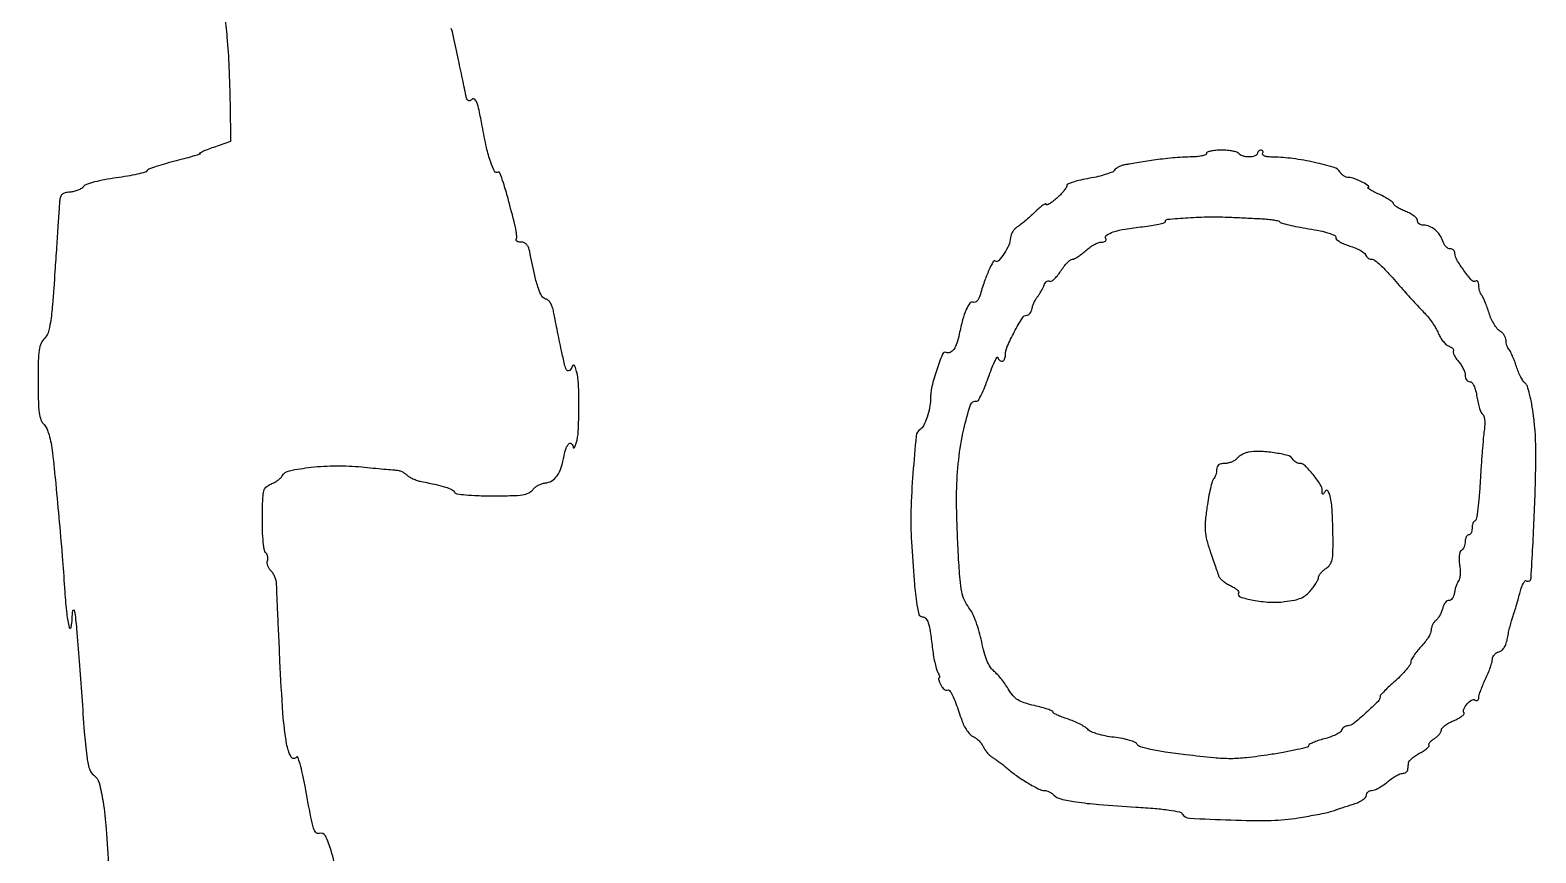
# Model space of a CAD drawing. Extents: x 489 to 2056, y 115 to 2226.
# Drawn here: x 628.7 to 1070.8, y 839.7 to 1081.2 of the extents above; entities that cross this region are included whole.
import ezdxf

# ---------------------------------------------------------------- set-up
doc = ezdxf.new("R2010")
doc.units = 0

msp = doc.modelspace()

# ---------------------------------------------------------------- linework, layer by layer
for points in [[(685.713823, 1085.737371, -0.010493), (686.449229, 1079.184213, -0.012219), (687.039728, 1070.295186, -0.006906), (687.342988, 1059.5), (687.5, 1048.5), (682.5, 1046.79377, 0.007821), (680.648276, 1046.129362, 0.01729), (679.2625, 1045.552077, 0.028751), (678.464405, 1045.129681, 0.711324), (678.5, 1044.962712, -0.796823), (678.514574, 1044.818915, -0.007851), (676.859316, 1044.287773, -0.008307), (674.50764, 1043.61615, -0.004145), (671.510438, 1042.840339, 0.00852), (668.408108, 1042.008285, 0.012341), (665.701044, 1041.15974, 0.008016), (663.49048, 1040.366654, 0.165672), (662.953162, 1039.924214, -0.191808), (662.402446, 1039.515713, -0.008672), (660.072163, 1038.940876, -0.013469), (657.218893, 1038.369693, -0.009134), (653.942724, 1037.866602, 0.012769), (650.536373, 1037.318148, 0.018793), (647.580548, 1036.648605, 0.017307), (645.254377, 1035.941887, 0.140871), (644.351662, 1035.311687, -0.087042), (643.709105, 1034.752974, -0.038797), (642.702972, 1034.248819, -0.036874), (641.527643, 1033.868123, -0.041168), (640.351662, 1033.681677, 0.039737), (638.908531, 1033.4571, 0.123986), (638.043268, 1033.006058, 0.138751), (637.550358, 1032.233342, 0.055005), (637.320164, 1030.983775, 0.001185), (637.201825, 1029.293769, 0.000064), (636.840513, 1023.942109, 0.0001), (636.412796, 1017.575938, 0.000073), (635.939843, 1010.5, -0.003056), (635.21492, 1000.547028, -0.018777), (634.617977, 995.440417, -0.036508), (633.917363, 992.405862, -0.127578), (632.869679, 990.711045, 0.103034), (631.886498, 989.280434, 0.062671), (631.333994, 987.296376, 0.031231), (631.065371, 984.104911, 0.005382), (631, 978.032473, 0.005711), (631.067097, 972.157883, 0.028551), (631.329964, 968.876089, 0.053478), (631.84506, 966.805949, 0.109098), (632.741562, 965.401295, -0.092592), (633.521747, 964.262713, -0.031575), (634.217179, 962.374903, -0.027138), (634.799335, 959.949454, -0.017325), (635.223213, 957.079866, -0.003856), (636.171112, 948.024273, -0.002039), (637.214364, 936.778795, -0.002039), (638.168018, 925.49962, -0.003773), (638.836123, 916.329163, 0.010612), (639.399259, 909.827864, 0.040529), (640.161548, 905.834952, 0.780974), (640.707413, 905.848558, 0.055008), (641, 908.5, -0.051865), (641.24344, 910.840564, -0.830536), (641.634513, 910.831706, -0.018953), (642.299272, 905.501589, -0.003783), (643.05247, 895.939812, 0.000879), (644.563451, 875.221779, 0.013217), (645.292703, 868.025466, 0.038588), (646.062517, 864.314888, 0.166056), (647.337552, 862.493734, -0.171708), (648.898782, 860.210801, -0.025868), (650.061266, 854.702584, -0.020904), (650.986526, 846.654694, -0.007406), (651.657056, 835.077502, 0.005315)], [(718.51841, 833.430362, 0.03353), (717.036286, 840.363019, 0.049142), (715.342605, 844.654978, 0.383022), (713.497123, 845.360523, -0.321107), (712.570747, 845.602012, -0.101885), (711.857974, 846.934125, -0.025078), (711.080105, 850.139218, -0.001755), (709.382862, 859.236797, 0.009015), (708.645625, 862.893263, 0.017783), (707.905329, 865.761962, 0.01881), (707.240957, 867.728958, 0.621624), (706.85523, 867.765757, -0.577304), (705.299575, 867.812294, -0.081151), (703.977525, 871.649277, -0.025218), (702.899588, 880.630983, -0.005679), (702.012439, 896, -0.000315), (701.646255, 904.012424, -0.000451), (701.332422, 911.11808, -0.000241), (701.075034, 917.134692, -0.006976), (701.031301, 918.678571, 0.060025), (700.902848, 919.629475, 0.038271), (700.540038, 920.686344, 0.0381), (700.016748, 921.683321, 0.056531), (699.402873, 922.45427, -0.054013), (698.830603, 923.165608, -0.054834), (698.427353, 923.979522, -0.060405), (698.242634, 924.769234, -0.119443), (698.324728, 925.403844, 0.068648), (698.46061, 925.985949, 0.058944), (698.444559, 926.615116, 0.061482), (698.286688, 927.194396, 0.094735), (698.00388, 927.628145, -0.14989), (697.390233, 928.838815, -0.022691), (697.044548, 931.563767, -0.018337), (696.869707, 935.522275, -0.006253), (696.898683, 941.274751, -0.011417), (697.033336, 944.607849, -0.074358), (697.384802, 946.243542, -0.137324), (698.107616, 947.228597, -0.075517), (699.419285, 947.969312, 0.035848), (700.406396, 948.427994, 0.030777), (701.371927, 949.044402, 0.031969), (702.180384, 949.716608, 0.073259), (702.669285, 950.337543, -0.215579), (704.804995, 951.879749, -0.021948), (711.130403, 952.880172, -0.026386), (718.592837, 953.330034, -0.027039), (726, 952.984508, 0.001142), (729.377797, 952.651079, 0.001453), (732.496205, 952.359592, 0.001133), (735.112335, 952.1287, 0.012074), (736.178571, 952.062921, -0.063067), (736.919967, 951.940661, -0.036965), (737.762003, 951.620543, -0.036397), (738.570097, 951.168577, -0.050714), (739.211833, 950.64531, 0.064077), (739.939043, 950.083919, 0.026905), (741.040062, 949.516801, 0.02608), (742.298061, 949.029308, 0.030748), (743.533262, 948.705908, -0.006103), (747.916203, 947.786367, -0.02285), (750.630967, 947.050509, -0.035478), (752.356432, 946.358703, -0.136761), (753.213297, 945.600971, 0.213461), (753.954256, 945.120475, 0.014192), (756.531215, 944.793226, 0.016605), (759.974288, 944.570058, 0.00788), (764.4194, 944.5, 0.005411), (770.235143, 944.56294, 0.032317), (773.254809, 944.824051, 0.067441), (775.061979, 945.354575, 0.130456), (776.225425, 946.294772, -0.067818), (776.900488, 946.99499, -0.04372), (777.84411, 947.614399, -0.043338), (778.894484, 948.067015, -0.061341), (779.891747, 948.266799, 0.124001), (781.805605, 948.905127, 0.099162), (783.376759, 950.41753, 0.073139), (784.587871, 952.857384, 0.035303), (785.433072, 956.25, -0.042639), (786.027699, 958.496009, -0.118955), (786.916214, 959.849702, -0.425196), (787.653502, 959.812133, -0.160414), (788.09968, 958.75, 0.253622), (788.223178, 958.55999, 0.377627), (788.405267, 958.601563, 0.06255), (788.683996, 959.112677, 0.016097), (789, 960, 0.066549), (789.607946, 963.398143, 0.009861), (789.778356, 970.378578, 0.010278), (789.66754, 977.360763, 0.059422), (789.098408, 981, 0.00885), (788.633973, 982.547671, 0.236699), (788.341954, 982.846376, 0.344861), (788.008133, 982.731174, 0.015174), (787.329722, 981.609525, -0.222722), (786.719939, 981.175219, -0.337289), (786.164946, 981.457149, -0.054086), (785.583797, 983.089133, -0.005483), (784.671805, 987.109525, -0.001739), (784.015999, 990.20729, -0.00159), (783.361539, 993.403572, -0.001589), (782.795195, 996.261856, -0.005191), (782.446147, 998.157956, 0.033746), (782.066239, 999.71624, 0.054544), (781.515769, 1000.963674, 0.068483), (780.83592, 1001.837283, 0.129963), (780.065233, 1002.27269, -0.200003), (778.90783, 1003.153604, -0.049695), (777.902884, 1005.367497, -0.026697), (776.821534, 1009.223291, -0.00527), (775.32749, 1016.25, 0.044966), (774.964074, 1017.473022, 0.090019), (774.431755, 1018.325372, 0.111381), (773.719959, 1018.824059, 0.097629), (772.827484, 1019, -0.04017), (772.116234, 1019.057234, -0.086953), (771.599644, 1019.236527, -0.163438), (771.358532, 1019.500986, -0.247054), (771.379607, 1019.8052, 0.140587), (771.523112, 1020.315316, 0.021244), (771.472127, 1021.385782, 0.022417), (771.296845, 1022.677224, 0.017699), (770.995753, 1024.0552, 0.002862), (768.965398, 1031.804654, 0.012246), (767.615361, 1036.387925, 0.011853), (766.594958, 1039.322387, 0.472619), (766.026875, 1039.51661, -0.434717), (765.036056, 1039.787171, -0.038332), (763.886074, 1042.451568, -0.027447), (762.660154, 1046.780773, -0.01003), (761.388468, 1053.021812, 0.00581), (760.467945, 1057.742736, 0.039018), (759.80341, 1060.034825, 0.134626), (759.151558, 1060.932946, 0.356002), (758.411446, 1060.926506, -0.067198), (757.733468, 1060.502836, -0.260799), (757.257694, 1060.543804, -0.166), (756.895808, 1061.024149, -0.027368), (756.590814, 1062.161749, -0.000232), (756.30463, 1063.52613, -0.000038), (755.752997, 1066.163139, -0.000042), (755.104494, 1069.2657, -0.000037), (754.428988, 1072.5, 0.001591), (752.894676, 1079.733794, 0.037775), (752.304051, 1081.729742, 0.207586)]]:
    msp.add_lwpolyline(points, format="xyb")
for points in [[(974, 1045, -0.316401), (973.726021, 1044.610382, -0.034023), (972.604687, 1044.291531, -0.03204), (971.070652, 1044.067585, -0.019831), (969.25, 1043.992446, 0.014986), (967.003765, 1043.921532, 0.007227), (964.132813, 1043.70297, 0.007159), (961.143991, 1043.388732, 0.010192), (958.5, 1043.017606, -0.000388), (956.031851, 1042.621671, -0.000395), (953.577405, 1042.23188, -0.000384), (951.443108, 1041.896339, -0.001636), (950.167762, 1041.701113, 0.042218), (949.218766, 1041.475895, 0.039132), (948.295555, 1041.090325, 0.041518), (947.528552, 1040.612829, 0.094631), (947.069349, 1040.112209, -0.16036), (946.421547, 1039.567447, -0.017711), (944.574334, 1038.901983, -0.020166), (942.255007, 1038.260005, -0.015016), (939.651587, 1037.733143, 0.014718), (937.102196, 1037.218794, 0.02319), (934.953904, 1036.612917, 0.019454), (933.316289, 1035.996209, 0.301609), (933, 1035.519571, -0.1483), (932.827225, 1034.949864, -0.022882), (932.11875, 1033.987632, -0.023844), (931.148714, 1032.899535, -0.018698), (930, 1031.812914, -0.016748), (928.847852, 1030.868296, -0.035113), (927.88125, 1030.23078, -0.059599), (927.220831, 1029.956373, -0.497174), (927, 1030.123563, 0.550574), (926.774323, 1030.266384, 0.041568), (926.013297, 1029.825151, 0.027866), (924.930932, 1028.977761, 0.013516), (923.64101, 1027.783333, -0.009603), (922.222032, 1026.448632, -0.00927), (920.736298, 1025.15326, -0.009226), (919.386297, 1024.06142, -0.033173), (918.46951, 1023.44053, 0.071429), (917.764472, 1022.880141, 0.049994), (917.143958, 1022.075132, 0.049963), (916.695151, 1021.162268, 0.071009), (916.50222, 1020.280133, -0.083934), (915.970054, 1018.115036, -0.041404), (914.629417, 1015.609167, -0.039081), (913.090123, 1013.593278, -0.363361), (912.084218, 1013.447951, 0.431765), (911.397087, 1013.263982, 0.018365), (910.162262, 1010.754621, 0.021871), (908.814143, 1007.348122, 0.012914), (907.490755, 1003.177679, -0.053015), (907.1417, 1002.32214, -0.077793), (906.651752, 1001.675743, -0.102761), (906.102949, 1001.330034, -0.182937), (905.576102, 1001.332423, 0.336722), (904.577696, 1001.04188, 0.055863), (903.505169, 999.196197, 0.038194), (902.441177, 996.173402, 0.016345), (901.466604, 992, -0.028727), (900.762141, 989.288219, -0.075469), (899.868287, 987.494256, -0.131794), (898.819525, 986.618376, -0.202747), (897.654368, 986.579137, 0.407488), (896.538525, 986.097494, 0.016109), (894.83153, 981.523812, 0.024599), (893.435235, 976.59027, 0.056716), (893, 972.76562, -0.051278), (892.750858, 970.34267, -0.031121), (891.989559, 967.56112, -0.028702), (890.98666, 965.098678, -0.144255), (890.004646, 964.002871, 0.233592), (888.821577, 962.108566, 0.0053), (887.849979, 951.185321, 0.012534), (887.260113, 940.076096, 0.022878), (887.421393, 931, 0.003031), (888.218981, 919.55511, 0.016687), (888.891786, 913.407545, 0.024462), (889.596692, 909.767656, 0.345485), (890.575069, 909, -0.219962), (891.597714, 908.52724, -0.09665), (892.345467, 907.196807, -0.043764), (892.940189, 904.677966, -0.008601), (893.530493, 900.061835, 0.012573), (893.831622, 897.846993, 0.013253), (894.239467, 895.688905, 0.012974), (894.687794, 893.850781, 0.056614), (895.100703, 892.811835, -0.023216), (895.432277, 892.116521, -0.04544), (895.617983, 891.532227, -0.073592), (895.645831, 891.135024, -0.391858), (895.5, 891, 0.416415), (895.357733, 890.856661, 0.060366), (895.416002, 890.404273, 0.040007), (895.639038, 889.750247, 0.020696), (896.01499, 888.971992, 0.040744), (896.491584, 888.233067, 0.062328), (897.026443, 887.69108, 0.084482), (897.534062, 887.414454, 0.224661), (897.934117, 887.459282, -0.379593), (898.604263, 887.342861, -0.056479), (899.396142, 886.080821, -0.025657), (900.454021, 883.55214, -0.004353), (902.179583, 878.614746, 0.035754), (902.835343, 877.059355, 0.034747), (903.711438, 875.597591, 0.036812), (904.664509, 874.426195, 0.096974), (905.540776, 873.799467, -0.055747), (906.392503, 873.290185, -0.03515), (907.264073, 872.524903, -0.035032), (908.02474, 871.639804, -0.053058), (908.540979, 870.766517, 0.045312), (909.045467, 869.882192, 0.029922), (909.771503, 868.963548, 0.030097), (910.59213, 868.14852, 0.050142), (911.383286, 867.581795, -0.020523), (912.264104, 867.026571, -0.009243), (913.374884, 866.230277, -0.009133), (914.518672, 865.344931, -0.012306), (915.518579, 864.5, 0.02909), (918.238122, 862.354111, 0.018837), (921.608749, 860.183157, 0.015196), (924.840838, 858.400032, 0.118995), (926.497912, 858, -0.077317), (927.115391, 857.903942, -0.038216), (927.852772, 857.605096, -0.036757), (928.58682, 857.170135, -0.044277), (929.201496, 856.655647, 0.137508), (931.243215, 855.507966, 0.023369), (935.66912, 854.647285, 0.016671), (942.457943, 853.88375, 0.004422), (953.336085, 853.123056, -0.00627), (958.987756, 852.706853, -0.015532), (963.110991, 852.221758, -0.014126), (966.087692, 851.691079, -0.205978), (966.943162, 851.091966, 0.245443), (969.012507, 849.863177, 0.005226), (981.224952, 849.325093, 0.012215), (993.081432, 849.216587, 0.038425), (1001, 849.947875, 0.001486), (1006.009972, 850.817536, 0.008632), (1008.642285, 851.329537, 0.016124), (1010.41707, 851.766898, 0.021287), (1012, 852.2852, -0.008611), (1012.816166, 852.57554, -0.002144), (1014.160938, 853.021583, -0.002191), (1015.704297, 853.518681, -0.002199), (1017.25, 854.001596, 0.032497), (1018.685679, 854.547551, 0.043411), (1019.898438, 855.234105, 0.050119), (1020.746925, 855.951753, 0.194549), (1021, 856.577552, -0.112113), (1021.123221, 857.120182, -0.100141), (1021.471658, 857.582156, -0.094404), (1021.99256, 857.892084, -0.087339), (1022.605644, 858, 0.098801), (1023.418658, 858.162237, 0.026513), (1024.612385, 858.734375, 0.025785), (1025.927025, 859.543126, 0.024113), (1027.182369, 860.5, -0.021493), (1028.424274, 861.456957, -0.02408), (1029.698782, 862.265625, -0.024333), (1030.838959, 862.842776, -0.105371), (1031.576725, 863, 0.067343), (1032.130106, 863.074872, 0.076274), (1032.618632, 863.29375, 0.086874), (1032.969165, 863.618207, 0.132351), (1033.125, 864, 0.001237), (1033.181855, 864.464171, 0.00066), (1033.25, 865.038568, 0.000657), (1033.318057, 865.625431, 0.001023), (1033.375, 866.131297, -0.159036), (1033.621949, 866.676249, -0.030757), (1034.410137, 867.43808, -0.029933), (1035.480088, 868.246494, -0.023738), (1036.72334, 868.99129, 0.019968), (1037.918682, 869.695196, 0.035531), (1038.832176, 870.37983, 0.044248), (1039.393411, 870.960752, 0.383591), (1039.375962, 871.290705, -0.29975), (1039.311236, 871.605248, -0.075742), (1039.588996, 872.078539, -0.052406), (1040.13978, 872.627979, -0.030312), (1040.902621, 873.171259, 0.039186), (1041.705139, 873.764511, 0.042201), (1042.383895, 874.462352, 0.046262), (1042.853711, 875.156913, 0.126231), (1043, 875.727127, -0.191128), (1043.229084, 876.304528, -0.04035), (1044.049266, 877.045549, -0.036871), (1045.204302, 877.802906, -0.027728), (1046.571969, 878.465624, 0.022171), (1047.906605, 879.094131, 0.037588), (1048.952704, 879.749384, 0.045785), (1049.620892, 880.342842, 0.338795), (1049.660644, 880.740072, -0.250867), (1049.591343, 881.856646, -0.070432), (1050.566504, 883.377253, -0.072739), (1051.898252, 884.532883, -0.288384), (1052.933465, 884.541121, 0.106788), (1053.339761, 884.397031, 0.181116), (1053.686705, 884.478379, 0.162956), (1053.91959, 884.779026, 0.084197), (1054, 885.253154, -0.074408), (1054.11567, 886.026119, -0.012766), (1054.5875, 887.43754, -0.013663), (1055.23431, 889.078482, -0.011821), (1056, 890.763864, 0.014039), (1056.765606, 892.469104, 0.01522), (1057.4125, 894.169718, 0.014848), (1057.877407, 895.654966, 0.068523), (1058, 896.545313, -0.10658), (1058.14335, 897.210173, -0.075851), (1058.559881, 897.851336, -0.071567), (1059.177569, 898.371993, -0.075567), (1059.905977, 898.685663, 0.112896), (1060.773958, 899.138225, 0.079337), (1061.492146, 899.978877, 0.061411), (1062.052167, 901.213014, 0.032896), (1062.446598, 902.842044, -0.010665), (1062.756233, 904.425429, -0.00793), (1063.162893, 906.15985, -0.008023), (1063.598886, 907.784333, -0.017941), (1063.993845, 909, 0.01131), (1064.419533, 910.253451, 0.004277), (1064.95957, 912.022926, 0.004234), (1065.514397, 913.958252, 0.005153), (1065.999893, 915.780174, -0.019471), (1066.4774, 917.385871, -0.034747), (1067.010489, 918.655738, -0.042862), (1067.522192, 919.485506, -0.38962), (1067.904744, 919.558871, 0.568121), (1069.345419, 920.308397, 0.003246), (1070.297055, 938.848985, 0.0095), (1070.75425, 956.571448, 0.033051), (1070.075921, 968, 0.01252), (1069.561539, 971.394279, 0.018404), (1068.92603, 974.343462, 0.01611), (1068.252753, 976.673777, 0.15573), (1067.659835, 977.5, -0.089577), (1067.058109, 978.142348, -0.022734), (1066.33451, 979.38125, -0.022444), (1065.624865, 980.895382, -0.021025), (1065.036667, 982.5, 0.011876), (1064.482784, 984.101055, 0.013555), (1063.875623, 985.604062, 0.012765), (1063.295815, 986.846741, 0.071277), (1062.879198, 987.45, -0.072309), (1062.541921, 987.940524, -0.036212), (1062.258264, 988.639352, -0.035009), (1062.064719, 989.419416, -0.043331), (1062, 990.164816, 0.089239), (1061.865565, 990.912044, 0.057676), (1061.465461, 991.697294, 0.055766), (1060.876238, 992.399862, 0.067628), (1060.180292, 992.903511, -0.103333), (1059.38834, 993.566958, -0.031692), (1058.497335, 994.857758, -0.03021), (1057.658753, 996.466942, -0.028923), (1057.006412, 998.188694, 0.010169), (1056.427384, 999.908981, 0.011962), (1055.807355, 1001.512616, 0.010912), (1055.224322, 1002.837059, 0.069928), (1054.82612, 1003.45, -0.073647), (1054.508964, 1003.946187, -0.033932), (1054.242673, 1004.667024, -0.032678), (1054.060828, 1005.477558, -0.038861), (1054, 1006.259017, 0.050463), (1053.932109, 1006.929989, 0.10973), (1053.722004, 1007.400137, 0.185183), (1053.411654, 1007.597197, 0.190528), (1053.053631, 1007.533146, -0.368205), (1051.980883, 1007.6975, -0.019296), (1049.638423, 1010.626526, -0.024442), (1047.537232, 1013.784337, -0.13538), (1047, 1015.732135, 0.112229), (1046.890054, 1016.215794, 0.100153), (1046.57917, 1016.627565, 0.094369), (1046.114405, 1016.903817, 0.087247), (1045.567388, 1017, -0.135156), (1044.966584, 1017.165426, -0.06784), (1044.34619, 1017.65981, -0.059701), (1043.80102, 1018.387122, -0.054211), (1043.421871, 1019.246162, 0.071005), (1042.536409, 1021.083415, 0.071535), (1041.17416, 1022.59433, 0.075254), (1039.51154, 1023.600109, 0.094188), (1037.75, 1023.968197, -0.073195), (1037.081298, 1024.079064, -0.086441), (1036.514062, 1024.376455, -0.098545), (1036.134594, 1024.809983, -0.131385), (1036, 1025.313354, 0.186549), (1035.769102, 1025.910683, 0.04463), (1034.971875, 1026.644314, 0.039842), (1033.839965, 1027.377902, 0.03038), (1032.5, 1028, -0.019965), (1031.159276, 1028.588844, -0.02867), (1030.028125, 1029.223173, -0.028083), (1029.197176, 1029.822133, -0.226268), (1029, 1030.235538, 0.231527), (1028.787264, 1030.670331, 0.019899), (1027.751563, 1031.411186, 0.023044), (1026.37829, 1032.225172, 0.01572), (1024.75, 1033.02693, -0.009337), (1023.18577, 1033.772494, -0.021301), (1022.042188, 1034.40625, -0.041203), (1021.442474, 1034.844433, -0.673508), (1021.5, 1035.013473, 0.697858), (1021.63302, 1035.45141, 0.042375), (1019.954908, 1036.509147, 0.025672), (1017.502945, 1037.622945, 0.088785), (1015.79969, 1037.964565, -0.081786), (1015.081887, 1038.098186, -0.054932), (1014.331606, 1038.467122, -0.053926), (1013.663728, 1039.001174, -0.069695), (1013.189627, 1039.62564, 0.198721), (1011.532355, 1040.933931, 0.014453), (1005.770481, 1042.386919, 0.020873), (999.394901, 1043.523242, 0.030217), (993.690983, 1043.947394, -0.021535), (992.178723, 1044.033494, -0.054728), (991.104564, 1044.261637, -0.113028), (990.550352, 1044.596665, -0.352483), (990.5, 1045, 0.082592), (990.656512, 1045.3821, 0.161196), (990.6254, 1045.70625, 0.182303), (990.413961, 1045.921712, 0.108972), (990.059017, 1046, 0.093332), (989.654762, 1045.923877, 0.09642), (989.311086, 1045.70625, 0.099167), (989.081062, 1045.381556, 0.105053), (989, 1045, -0.222681), (988.820624, 1044.617207, -0.076538), (988.282961, 1044.29375, -0.058208), (987.49372, 1044.07317, -0.039081), (986.559017, 1044, -0.037634), (985.57934, 1044.073842, -0.041396), (984.653525, 1044.29375, -0.045439), (983.906663, 1044.615492, -0.130646), (983.5, 1045, 0.179846), (983.000298, 1045.388891, 0.027581), (981.758975, 1045.70625, 0.027868), (980.186816, 1045.926887, 0.02093), (978.440983, 1046, 0.021227), (976.738865, 1045.927706, 0.03416), (975.304539, 1045.70625, 0.037703), (974.26528, 1045.388352, 0.308946)], [(990.302925, 1025.863578, -0.013107), (992.174271, 1025.726355, -0.018793), (993.821576, 1025.499267, -0.01491), (995.142361, 1025.225488, -0.198293), (995.536777, 1024.940494, 0.19274), (995.971148, 1024.619502, 0.005805), (998.195862, 1024.065656, 0.010731), (1000.880714, 1023.490821, 0.007116), (1003.983852, 1022.941444, -0.010882), (1007.436511, 1022.303335, -0.026764), (1009.929636, 1021.645358, -0.031651), (1011.600745, 1020.987898, -0.290992), (1012, 1020.359965, 0.217101), (1012.261196, 1019.786764, 0.041748), (1013.205577, 1019.09499, 0.037613), (1014.532349, 1018.415051, 0.026829), (1016.104093, 1017.850667, -0.023927), (1017.71217, 1017.283746, -0.029285), (1019.150334, 1016.597284, -0.030092), (1020.261021, 1015.894644, -0.146067), (1020.711082, 1015.310525, 0.071133), (1020.9903, 1014.809512, 0.063604), (1021.40819, 1014.384967, 0.066837), (1021.895444, 1014.09765, 0.10016), (1022.37802, 1014, -0.161275), (1023.495449, 1013.629948, -0.030682), (1025.155329, 1012.229186, -0.018689), (1027.584059, 1009.730195, -0.003825), (1031.673963, 1005.124189, 0.003437), (1033.329669, 1003.256631, 0.002734), (1035.141649, 1001.262917, 0.002763), (1036.84119, 999.43373, 0.006936), (1038.10612, 998.124189, -0.028548), (1039.205677, 996.882746, -0.017744), (1040.355942, 995.31272, -0.017788), (1041.383945, 993.677543, -0.030508), (1042.105428, 992.23826, 0.035761), (1042.768846, 990.948769, 0.036006), (1043.607898, 989.770081, 0.03841), (1044.488758, 988.856929, 0.105206), (1045.263829, 988.416264, -0.047929), (1045.903782, 988.143342, -0.080129), (1046.365467, 987.785898, -0.117385), (1046.582416, 987.405543, -0.21268), (1046.535278, 987.05708, 0.210735), (1046.471903, 986.60137, 0.043039), (1046.76796, 985.822475, 0.038507), (1047.298924, 984.908389, 0.027817), (1048.020757, 983.976067, -0.035371), (1048.778238, 982.966588, -0.03152), (1049.418597, 981.82179, -0.032899), (1049.861777, 980.716103, -0.079023), (1050, 979.84699, 0.073443), (1050.104227, 979.141237, 0.087895), (1050.407272, 978.542553, 0.100572), (1050.857735, 978.142333, 0.132247), (1051.386456, 978, -0.218895), (1052.014874, 977.71104, -0.0696), (1052.584688, 976.821732, -0.048161), (1053.072754, 975.417991, -0.022383), (1053.444234, 973.523308, 0.018639), (1053.77568, 971.763142, 0.023981), (1054.216935, 970.177112, 0.022941), (1054.697804, 968.919368, 0.152713), (1055.132001, 968.418419, -0.194283), (1055.501034, 967.915919, -0.039018), (1055.694499, 966.799961, -0.03491), (1055.72911, 965.350249, -0.023266), (1055.575673, 963.695235, 0.012444), (1055.316102, 961.429828, 0.00279), (1054.991534, 957.557177, 0.002893), (1054.667574, 953.080978, 0.002796), (1054.391436, 948.550125, -0.007358), (1054.092794, 944.290429, -0.011608), (1053.698157, 940.648057, -0.005704), (1053.264546, 937.626838, -0.270973), (1052.889986, 937.166667, 0.151669), (1052.548544, 936.901994, 0.058486), (1052.261434, 936.368229, 0.050914), (1052.065799, 935.674651, 0.043323), (1052, 934.916667, -0.050201), (1051.926177, 934.183242, -0.070178), (1051.70625, 933.563021, -0.090315), (1051.38175, 933.145793, -0.184457), (1051, 933, 0.186414), (1050.618213, 932.852535, 0.089706), (1050.29375, 932.429836, 0.069539), (1050.073784, 931.801778, 0.049547), (1050, 931.059017, -0.051742), (1049.917681, 930.265665, -0.0483), (1049.673875, 929.486642, -0.051776), (1049.315269, 928.835321, -0.102979), (1048.889788, 928.431885, 0.169567), (1048.473776, 927.918789, 0.055197), (1048.243274, 926.956318, 0.044314), (1048.197114, 925.682158, 0.027136), (1048.357226, 924.186097, -0.026175), (1048.514214, 922.745387, -0.029935), (1048.509153, 921.359778, -0.031212), (1048.362816, 920.203679, -0.125243), (1048.063256, 919.563229, 0.064867), (1047.702546, 918.984211, 0.023104), (1047.339117, 918.077948, 0.022472), (1047.027639, 917.035118, 0.024643), (1046.822077, 916, -0.046919), (1046.59176, 915.060996, -0.069152), (1046.206027, 914.306091, -0.092152), (1045.733336, 913.841698, -0.200646), (1045.24384, 913.74414, 0.189871), (1044.735746, 913.653797, 0.082493), (1044.209351, 913.195959, 0.064644), (1043.744174, 912.455995, 0.046585), (1043.419468, 911.535158, -0.036676), (1043.080833, 910.510632, -0.029088), (1042.57283, 909.460873, -0.029912), (1041.983634, 908.538951, -0.06248), (1041.401887, 907.918573, 0.062601), (1040.865286, 907.346063, 0.044208), (1040.411804, 906.588913, 0.044561), (1040.102707, 905.773205, 0.068394), (1040, 905.025869, -0.110005), (1039.806, 904.154761, -0.028507), (1039.11875, 902.882449, -0.027585), (1038.14826, 901.486204, -0.025045), (1037, 900.157416, 0.020775), (1035.851542, 898.851105, 0.024522), (1034.88125, 897.522013, 0.024482), (1034.183595, 896.338418, 0.121508), (1034, 895.594088, -0.155371), (1033.754012, 894.821584, -0.019886), (1032.678125, 893.424746, -0.021718), (1031.223292, 891.829903, -0.016516), (1029.5, 890.208915, 0.00865), (1027.775749, 888.637405, 0.012741), (1026.321875, 887.193764, 0.008019), (1025.169998, 885.950871, 0.184908), (1025, 885.506907, -0.201241), (1024.428298, 884.143992, -0.010142), (1020.84404, 880.763442, -0.010896), (1017.139992, 877.553316, -0.174822), (1015.605844, 877, 0.088272), (1015.034752, 876.898386, 0.066503), (1014.469554, 876.600547, 0.065692), (1013.995698, 876.159996, 0.081228), (1013.692158, 875.640161, -0.157966), (1013.208824, 875.042159, -0.030059), (1011.97673, 874.340623, -0.029403), (1010.378916, 873.667495, -0.023317), (1008.58517, 873.125763, 0.016863), (1006.828144, 872.619765, 0.025747), (1005.346894, 872.052719, 0.023366), (1004.236194, 871.497141, 0.271453), (1004, 871.094144, -0.34366), (1003.689035, 870.695145, -0.005383), (1000.693688, 869.97492, -0.011655), (997.059711, 869.231112, -0.007139), (992.744468, 868.515637, -0.008663), (985.788794, 867.587141, -0.028312), (981.155803, 867.314552, -0.025168), (976.249506, 867.551046, -0.005778), (968.003394, 868.462178, -0.005998), (961.931447, 869.278235, -0.016184), (957.648716, 870.04853, -0.016146), (954.643111, 870.792374, -0.198989), (953.735545, 871.508072, 0.163367), (953.066846, 872.114641, 0.029372), (951.467372, 872.70597, 0.02766), (949.361453, 873.221511, 0.018032), (946.885649, 873.592447, -0.019979), (944.340134, 873.983962, -0.025969), (942.051296, 874.554978, -0.028267), (940.212121, 875.23245, -0.095346), (939.15903, 875.952246, 0.059115), (938.233851, 876.68763, 0.02024), (936.738903, 877.529796, 0.019794), (934.998783, 878.334121, 0.021605), (933.25, 878.972848, -0.01363), (931.621279, 879.538457, -0.020937), (930.248438, 880.124346, -0.016483), (929.192987, 880.671415, -0.271284), (929, 881.00093, 0.305917), (928.785314, 881.318981, 0.011977), (927.397069, 881.840472, 0.017675), (925.634855, 882.385668, 0.011134), (923.543213, 882.902916, -0.020417), (920.536254, 883.706021, -0.066275), (918.667442, 884.572558, -0.077884), (917.255726, 885.815696, -0.035864), (915.8255, 887.812046, 0.018014), (914.807263, 889.346088, 0.014897), (913.617155, 890.905751, 0.015157), (912.438761, 892.271446, 0.038519), (911.482645, 893.164978, -0.089265), (910.483296, 894.30863, -0.039079), (909.582663, 896.117399, -0.030961), (908.770485, 898.552174, -0.016222), (908.049441, 901.664978, 0.020511), (907.345192, 904.590937, 0.020385), (906.402346, 907.455468, 0.021459), (905.346162, 909.94212, 0.051246), (904.304186, 911.653254, -0.0567), (902.99853, 913.850859, -0.055181), (902.205282, 916.305575, -0.030577), (901.691311, 919.922043, -0.005617), (901.227448, 926.653254, -0.003887), (900.975189, 931.714984, -0.003183), (900.782074, 937.128903, -0.003215), (900.668206, 942.109611, -0.008472), (900.670048, 945.679181, -0.023888), (901.285598, 955.102787, -0.027036), (902.792238, 964.037627, -0.022028), (904.738905, 971.206181, -0.385161), (906.658933, 972.321602, 0.332571), (907.087179, 972.519622, 0.011467), (907.977343, 974.260731, 0.017348), (908.96005, 976.491226, 0.010732), (909.966064, 979.173411, -0.008971), (910.938902, 981.795192, -0.018147), (911.815607, 983.814839, -0.021572), (912.516262, 985.131699, -0.643701), (912.799397, 985.101809, 0.125099), (913.361131, 984.22669, 0.265264), (914.119049, 984.04711, 0.222316), (914.767976, 984.620238, 0.102213), (915.004185, 985.75, -0.102852), (915.540939, 988.301103, -0.019505), (917.624779, 992.599993, -0.013795), (920.01101, 996.787448, -0.262077), (921.27707, 997.5, 0.150637), (921.761541, 997.649348, 0.077542), (922.229207, 998.0875, 0.065702), (922.61036, 998.735084, 0.054884), (922.839543, 999.5, -0.038242), (923.070372, 1000.375119, -0.024304), (923.464338, 1001.353125, -0.024382), (923.947603, 1002.280727, -0.04093), (924.451238, 1003, 0.02715), (924.974916, 1003.705727, 0.016449), (925.519802, 1004.592056, 0.01646), (926.004103, 1005.510184, 0.027701), (926.340938, 1006.313382, -0.057232), (926.659548, 1006.962906, -0.089606), (927.082239, 1007.41744, -0.121995), (927.537505, 1007.610007, -0.179631), (927.958862, 1007.525425, 0.280048), (928.482705, 1007.521513, 0.048279), (929.316982, 1008.136367, 0.040392), (930.270144, 1009.142337, 0.025716), (931.215925, 1010.449664, -0.022062), (932.178249, 1011.800524, -0.028609), (933.181106, 1012.94324, -0.028804), (934.096385, 1013.771778, -0.168512), (934.698478, 1013.987621, 0.117719), (935.327672, 1014.144725, 0.023431), (936.337307, 1014.730739, 0.023606), (937.473836, 1015.542039, 0.020066), (938.594501, 1016.5, -0.031692), (939.767875, 1017.456743, -0.030966), (941.061584, 1018.265625, -0.032514), (942.284489, 1018.829227, -0.091971), (943.20504, 1019, 0.052113), (943.894063, 1019.072009, 0.113142), (944.374204, 1019.2943, 0.187028), (944.572008, 1019.622721, 0.183491), (944.498843, 1020.001873, -0.400742), (944.715822, 1021.026316, -0.071438), (946.647854, 1021.976696, -0.038578), (950.148799, 1022.823794, -0.0134), (955.299189, 1023.515398, 0.011621), (957.867945, 1023.851037, 0.018798), (960.031637, 1024.26886, 0.013296), (961.72807, 1024.710968, 0.333962), (962, 1025.072687, -0.389791), (962.584964, 1025.709037, -0.004839), (968.584591, 1026.156361, -0.012774), (974.98112, 1026.407212, -0.015356), (981, 1026.304527, 0.000065), (983.069267, 1026.205876, 0.000036), (985.588984, 1026.086262, 0.000036), (988.137464, 1025.965651, 0.000059)], [(986.322621, 957.303225, 0.045356), (985.401387, 957.035665, 0.032874), (984.433796, 956.581284, 0.033456), (983.565179, 956.022511, 0.059957), (982.950176, 955.439966, -0.079662), (982.319883, 954.888177, -0.044268), (981.407754, 954.42299, -0.04275), (980.375567, 954.106309, -0.05311), (979.377555, 954, 0.050244), (978.315556, 953.893012, 0.112271), (977.580216, 953.56073, 0.137597), (977.15131, 952.995714, 0.094234), (977, 952.2, -0.042546), (976.935309, 951.441129, -0.034802), (976.741916, 950.649688, -0.03606), (976.458507, 949.942841, -0.073368), (976.121417, 949.45, 0.120388), (975.727113, 948.739652, 0.009489), (975.192753, 946.630554, 0.012464), (974.659644, 944.05666, 0.009212), (974.193763, 941.185929, 0.012267), (973.690967, 936.942107, 0.041305), (973.660712, 934.148929, 0.046797), (974.090031, 931.574728, 0.019206), (975.127877, 928.185929, -0.000432), (975.924133, 925.896645, -0.000504), (976.676602, 923.720123, -0.000446), (977.309671, 921.877646, -0.003049), (977.615236, 920.967683, 0.105207), (978.010752, 920.288783, 0.036409), (978.836686, 919.502432, 0.03426), (979.900827, 918.743416, 0.033603), (981.065371, 918.131358, -0.029802), (982.155635, 917.568863, -0.04938), (982.988552, 916.955719, -0.067133), (983.472123, 916.385641, -0.288363), (983.475491, 915.960344, 0.486404), (983.887127, 914.8391, 0.032128), (987.732756, 913.860057, 0.033158), (992.537081, 913.286777, 0.042339), (996.992088, 913.430074, 0.02018), (999.843018, 913.88178, 0.053297), (1001.812105, 914.499492, 0.067334), (1003.32774, 915.418214, 0.05133), (1004.706125, 916.787188, 0.0179), (1005.559381, 917.908525, 0.020805), (1006.285941, 919.03447, 0.020328), (1006.816262, 920.026802, 0.104953), (1006.964037, 920.628028, -0.129889), (1007.122473, 921.158565, -0.039604), (1007.618788, 921.842572, -0.036672), (1008.3199, 922.551043, -0.032804), (1009.142476, 923.178607, 0.093421), (1010.295982, 924.302597, 0.101816), (1010.917969, 925.73711, 0.047767), (1011.178835, 928.083442, 0.006727), (1011.187654, 932.956645, 0.009742), (1010.98224, 939.553706, 0.031023), (1010.486853, 943.933169, 0.091181), (1009.764794, 945.871903, 0.558913), (1008.906615, 945.88314, -0.009682), (1008.400364, 945.117028, -0.253399), (1008.187607, 945.008647, -0.385745), (1008.047332, 945.142377, -0.015518), (1008.015313, 945.905609, 0.139735), (1007.449633, 947.811211, 0.027903), (1005.361174, 950.724075, 0.025553), (1002.992633, 953.376513, 0.200313), (1001.498799, 954, -0.083534), (1000.904278, 954.100023, -0.054832), (1000.27555, 954.398257, -0.053549), (999.709392, 954.837172, -0.067958), (999.29969, 955.35577, 0.204347), (997.939257, 956.357585, 0.020662), (993.904435, 957.134713, 0.026538), (989.603615, 957.548407, 0.058778)]]:
    msp.add_lwpolyline(points, format="xyb", close=True)

doc.saveas('drawing.dxf')
